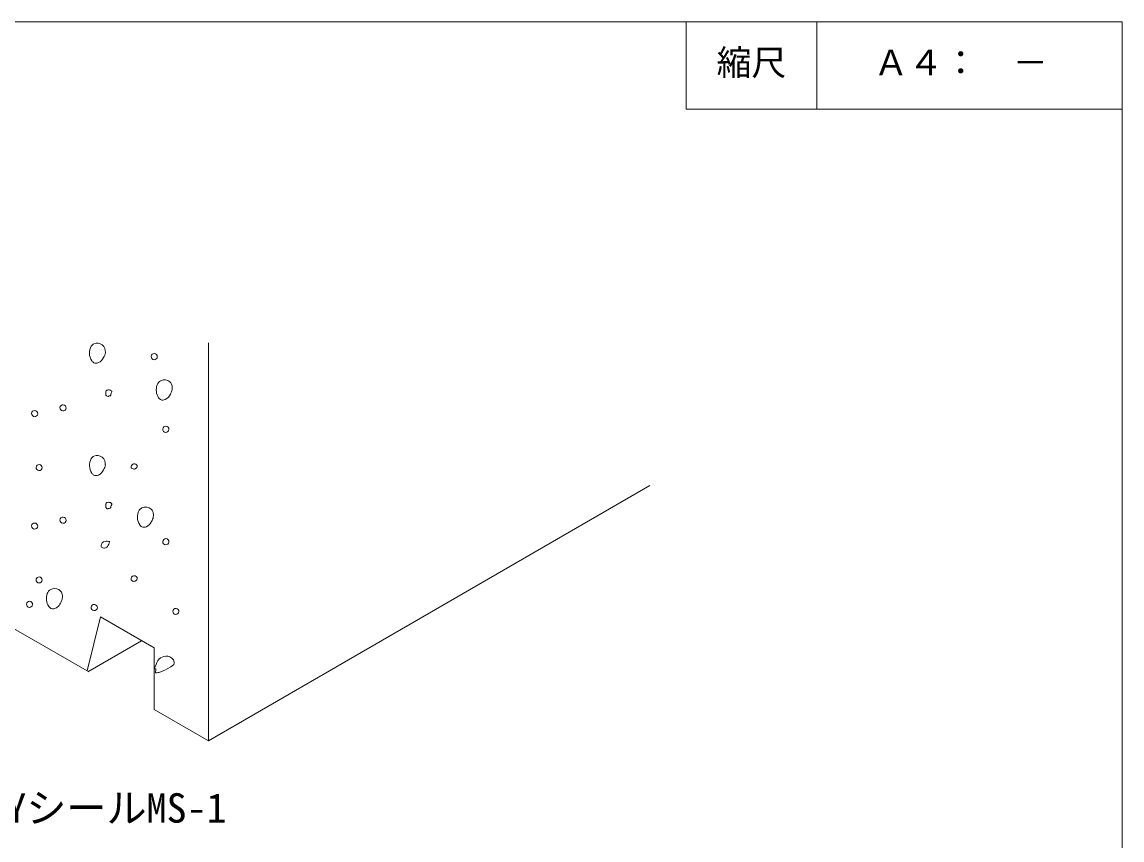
# Model space of a CAD drawing. Units: millimetres, scale not verified. Extents: x -1350 to 1350, y -943 to 920.
# Drawn here: x 88 to 1350, y -19 to 920 of the extents above; entities that cross this region are included whole.
import ezdxf
from ezdxf.enums import TextEntityAlignment as Align

# ---------------------------------------------------------------- set-up
doc = ezdxf.new("R2010")
doc.units = ezdxf.units.MM
doc.header["$LTSCALE"] = 10
for name, color, linetype, lineweight in [('D-0', 7, 'Continuous', 18), ('E-0', 7, 'Continuous', 18), ('F-F', 7, 'Continuous', 18)]:
    doc.layers.add(name, color=color, linetype=linetype, lineweight=lineweight)
doc.layers.add('E-E', color=7, linetype='Continuous')
doc.styles.add('ＭＳ ゴシック', font='')
doc.styles.get('ＭＳ ゴシック').set_extended_font_data('MS Gothic')

msp = doc.modelspace()

# ---------------------------------------------------------------- linework, layer by layer
at = {"layer": 'D-0'}
for p, q in [((302.16, 552.09), (302.16, 95.29)), ((302.16, 95.29), (808.36, 388.09)), ((163.76, 174.49), (225.36, 209.89))]:
    msp.add_line(p, q, dxfattribs=at)
msp.add_lwpolyline([(302.16, 95.29), (239.96, 131.09), (239.96, 201.89), (178.36, 237.49), (162.96, 175.49), (-18.84, 280.09), (-18.84, 535.09)], dxfattribs=at)
for centre, radius, start, end in [((181.79, 540.24), 16.14, 150.81801, 213.67614), ((174.66, 543.52), 8.34, 117.89558, 146.61451), ((174.24, 541.8), 9.73, 353.04869, 110.98431), ((173.52, 534.48), 6.07, 211.76197, 242.29268), ((169.65, 541.47), 13.86, 297.23492, 332.57251), ((167.01, 543.43), 17.12, 330.83184, 350.56965), ((240.3, 536.2), 3.84, 157.20586, 239.66403), ((240.1, 535.66), 3.91, 68.13312, 148.73678), ((239.85, 536.41), 3.83, 247.07311, 329.79679), ((239.63, 535.98), 3.83, 337.07311, 59.79679), ((173.3, 535.14), 6.57, 246.66084, 294.20399), ((252.07, 500.36), 9.39, 120.12837, 158.74906), ((251.73, 499.86), 9.66, 49.06472, 116.86982), ((251.62, 500.82), 9.04, 1.04654, 44.58761), ((186.29, 492.69), 2.01, 170.84005, 234.56563), ((286.12, 484.48), 102.18, 173.70388, 175.21371), ((186.49, 495.78), 1.94, 115.50689, 182.74894), ((187.27, 493.69), 4.16, 92.93228, 112.81772), ((188.35, 477.07), 20.82, 89.97227, 93.55251), ((188.14, 493.86), 4.04, 37.01563, 86.83939), ((188, 492.44), 2.25, 338.73685, 16.55656), ((221.08, 480.01), 33.58, 152.43272, 157.07533), ((190.46, 495.96), 0.959, 334.16776, 19.64412), ((259.5, 498.02), 17.17, 160.44327, 212.13568), ((246, 499.19), 14.05, 297.99596, 333.33423), ((240.53, 502.55), 20.45, 331.79429, 340.20314), ((247.17, 500.45), 13.5, 339.06918, 2.28363), ((135.47, 476.96), 3.83, 67.07311, 149.79679), ((135.37, 477.29), 3.57, 333.25036, 63.61953), ((187.88, 495.33), 5.1, 237.2436, 261.89075), ((188.09, 490.05), 0.96, 76.25644, 165.96118), ((188.5, 494.49), 3.51, 267.0806, 287.62415), ((189.22, 492.07), 0.978, 289.95518, 333.3119), ((250.11, 492.07), 6.06, 211.71773, 242.33691), ((249.86, 492.7), 6.51, 246.85497, 294.87458), ((103.1, 470.87), 3.81, 158.24925, 242.86284), ((102.9, 470.27), 3.9, 68.01541, 148.85449), ((102.8, 470.74), 3.56, 246.0559, 332.30211), ((102.79, 470.7), 3.56, 333.0728, 63.7971), ((135.78, 477.43), 3.9, 158.01541, 238.85449), ((135.22, 477.72), 3.91, 248.13312, 328.73678), ((253.34, 452.68), 3.57, 153.25036, 243.61953), ((253.31, 452.63), 3.56, 66.0559, 152.30211), ((253.19, 452.7), 3.56, 333.0728, 63.7971), ((253.2, 452.74), 3.56, 246.0559, 332.30211), ((182.11, 411.26), 16.42, 151.37017, 213.11865), ((174.65, 414.49), 8.36, 117.78046, 146.31798), ((174.35, 412.96), 9.62, 352.77721, 111.90879), ((107.67, 408.72), 3.31, 151.78568, 246.57236), ((107.98, 408.82), 3.54, 67.14258, 155.59867), ((107.92, 408.6), 3.31, 241.78565, 336.57233), ((107.79, 408.9), 3.56, 333.0728, 63.7971), ((169.4, 412.59), 14.05, 297.99597, 333.33424), ((167.49, 414.5), 16.64, 330.41355, 350.46503), ((217.2, 409.22), 3.84, 48.18176, 182.04791), ((214.88, 409.4), 1.55, 191.53283, 238.90236), ((217.39, 412.81), 5.78, 235.0964, 253.44219), ((216.87, 410.54), 3.46, 250.85245, 274.69892), ((215.77, 412.52), 5.61, 284.33965, 317.7099), ((218.13, 410.33), 2.39, 318.44761, 47.03762), ((173.51, 405.47), 6.06, 211.71773, 242.33691), ((173.26, 406.1), 6.51, 246.85497, 294.87458), ((262.68, 358.34), 78.59, 173.75869, 175.85245), ((186.42, 366.94), 1.86, 112.08222, 181.73438), ((187.43, 364.13), 4.84, 78.89905, 110.62823), ((188.25, 364.67), 4.22, 46.85433, 88.55136), ((204.08, 359.03), 14.81, 149.4855, 160.02255), ((190.3, 367.06), 1.08, 11.93147, 39.18846), ((190.5, 366.96), 0.914, 332.98419, 20.8277), ((186.33, 363.71), 2.06, 171.07824, 233.9147), ((187.86, 366.28), 5.04, 237.09229, 262.04205), ((188.05, 361.2), 0.898, 147.05547, 174.36443), ((192.8, 345.17), 17.41, 100.86288, 108.42089), ((189.25, 363.2), 0.97, 285.97553, 330.86058), ((188.29, 363.49), 1.96, 337.18572, 17.76204), ((236.7, 351.99), 16.04, 150.82071, 213.70029), ((229.27, 355.39), 7.92, 116.33449, 146.09037), ((230.13, 353.86), 9.66, 49.06472, 116.86982), ((230.02, 354.82), 9.04, 1.04654, 44.58761), ((225.57, 354.45), 13.5, 339.06918, 2.28363), ((103.08, 341.87), 3.8, 158.13378, 242.97831), ((102.87, 341.36), 3.83, 67.07311, 149.79679), ((102.77, 341.69), 3.57, 333.25036, 63.61953), ((135.41, 348.44), 3.56, 156.04837, 242.30965), ((135.54, 348.16), 3.8, 68.13388, 152.97821), ((135.36, 348.47), 3.57, 243.25036, 333.61953), ((135.39, 348.5), 3.56, 333.0728, 63.7971), ((228.52, 346.28), 6.07, 211.76197, 242.29268), ((228.3, 346.94), 6.57, 246.66084, 294.20399), ((224.65, 353.27), 13.86, 297.23491, 332.5725), ((218.93, 356.55), 20.45, 331.79429, 340.20314), ((102.78, 341.82), 3.62, 246.96134, 331.39667), ((184.12, 318.89), 5.17, 96.62563, 175.59199), ((181.29, 319.19), 2.33, 177.5601, 221.39305), ((182.68, 320.82), 4.46, 225.24406, 325.478), ((185.68, 311.62), 12.59, 88.01891, 99.90171), ((185.46, 303.32), 20.89, 79.7963, 88.18569), ((-1901.79, 1365.86), 2336.19, 333.35817, 333.51173), ((253.33, 323.68), 3.56, 153.0728, 243.7971), ((253.19, 323.97), 3.31, 61.78567, 156.57235), ((253.18, 323.82), 3.62, 246.96134, 331.39667), ((253.17, 323.69), 3.57, 333.25036, 63.61953), ((107.94, 279.88), 3.57, 153.25036, 243.61953), ((107.91, 279.83), 3.56, 66.0559, 152.30211), ((107.8, 279.94), 3.56, 246.0559, 332.30211), ((107.77, 279.89), 3.57, 333.25036, 63.61953), ((217.47, 280.67), 4.15, 104.64307, 188.09185), ((216.93, 282.52), 4.32, 214.31597, 257.3005), ((216.61, 280.58), 2.36, 254.56902, 283.48894), ((216.88, 281.09), 3.62, 37.27556, 97.24131), ((216.35, 283.03), 4.81, 279.68903, 318.28009), ((217.91, 281.45), 2.6, 321.29386, 44.66218), ((125.78, 260.93), 9.11, 119.08089, 159.43954), ((125.88, 259.92), 10.04, 63.00209, 116.74551), ((125.94, 261.35), 8.76, 0.21838, 59.10627), ((97.39, 252.03), 3.91, 158.13312, 238.73678), ((97.07, 251.56), 3.83, 67.07311, 149.79679), ((96.62, 251.77), 3.84, 337.20586, 59.66403), ((133.04, 258.54), 16.74, 160.51305, 212.73402), ((119.41, 259.93), 14.73, 309.29782, 333.20663), ((114.25, 263.08), 20.76, 331.85632, 340.14112), ((121.04, 260.97), 13.66, 338.78026, 1.74085), ((96.85, 252.22), 3.84, 247.20586, 329.66403), ((124.01, 252.63), 5.95, 211.86198, 277.3949), ((123.2, 255.44), 8.86, 280.23195, 308.65596), ((171.2, 248.3), 3.61, 153.94426, 242.92564), ((171.3, 247.87), 3.9, 68.01541, 148.85449), ((171.05, 248.62), 3.84, 247.20586, 329.66403), ((171.19, 248.3), 3.56, 333.0728, 63.7971), ((264.82, 243.91), 3.54, 157.14258, 245.59867), ((264.75, 243.72), 3.56, 63.0728, 153.7971), ((264.92, 243.6), 3.31, 241.78567, 336.57235), ((264.97, 243.82), 3.36, 332.74528, 65.61274), ((251.81, 182.9), 8.9, 121.53787, 148.84796), ((254.36, 178.36), 14.11, 85.7882, 120.70834), ((254.32, 183.61), 8.88, 13.50976, 83.05404), ((524, 58.44), 308.14, 155.23715, 157.19203), ((241.15, 173.38), 4.66, 94.56972, 104.80785), ((241, 177.24), 0.817, 10.38784, 105.39965), ((227.66, 178.26), 14.16, 346.2355, 356.47889), ((230.19, 222.82), 51.41, 289.65336, 302.96057), ((242.15, 205.56), 30.43, 301.75052, 307.94818), ((255.67, 188.12), 8.36, 308.34966, 322.44062), ((260.02, 185), 3.02, 319.07662, 13.05371), ((243.56, 174.43), 2.19, 167.92834, 194.36318), ((242.26, 174.12), 0.855, 195.91294, 241.94215), ((242.72, 175.5), 2.3, 247.88009, 286.01415), ((235.44, 210.57), 38.12, 281.99745, 288.41863)]:
    msp.add_arc(centre, radius, start, end, dxfattribs=at)
at = {"layer": 'F-F'}
msp.add_line((1000, 920), (1000, 820), dxfattribs=at)
for points in [[(-1350, 920), (1350, 920), (1350, -880), (-1350, -880)], [(850, 920), (850, 820), (1350, 820)]]:
    msp.add_lwpolyline(points, dxfattribs=at)

# ---------------------------------------------------------------- texts
at = {"layer": 'E-0', "style": 'ＭＳ ゴシック'}
msp.add_text('AYシールMS-1', height=33.72, dxfattribs=at).set_placement((47.36, -8.71), align=Align.BOTTOM_LEFT)
at = {"layer": 'E-E', "style": 'ＭＳ ゴシック'}
for s, p in [('縮尺', (885, 850)), ('Ａ４：\u3000－', (1065, 850))]:
    msp.add_text(s, height=29.33, dxfattribs=at).set_placement(p, align=Align.BOTTOM_LEFT)

doc.saveas('drawing.dxf')
